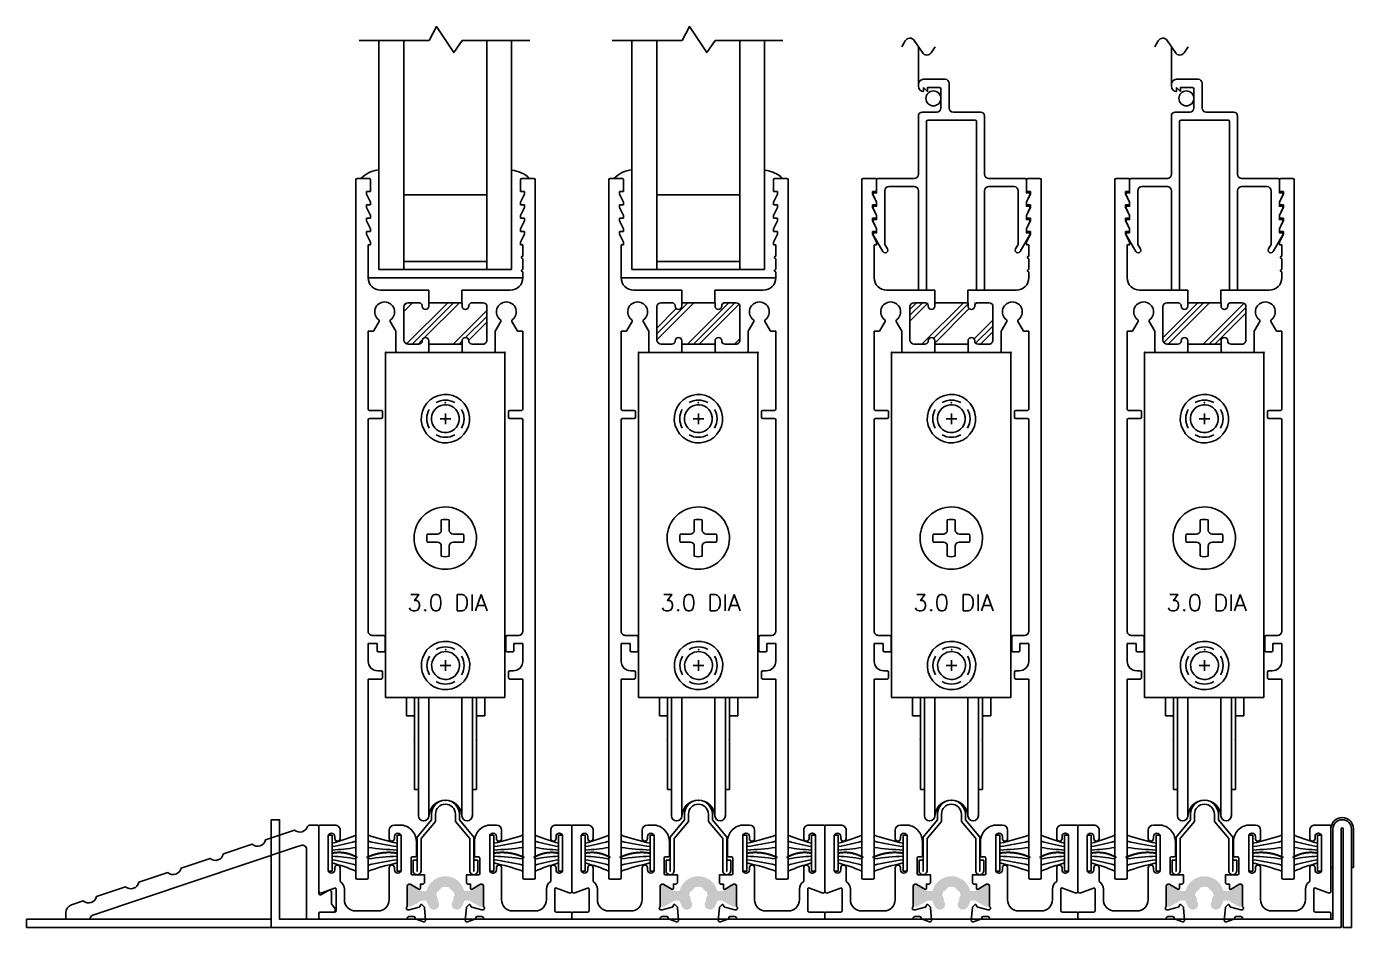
# Model space of a CAD drawing. Extents: x -13.5 to 40.2, y -9.9 to 28.
# Drawn here: x -13.46 to -3.45, y 10.91 to 17.7 of the extents above; entities that cross this region are included whole.
import ezdxf
from ezdxf.enums import TextEntityAlignment as Align

# ---------------------------------------------------------------- set-up
doc = ezdxf.new("R2010")
doc.units = 0
doc.header["$LTSCALE"] = 0.25
doc.header["$MEASUREMENT"] = 0
doc.layers.get('0').update_dxf_attribs({"linetype": 'CONTINUOUS'})
for name, color, linetype in [('FRAME', 1, 'CONTINUOUS'), ('GLASS-VINYL', 7, 'CONTINUOUS'), ('HEM COVER', 4, 'CONTINUOUS'), ('RISER', 7, 'CONTINUOUS'), ('SASH', 5, 'CONTINUOUS'), ('SEAL', 7, 'CONTINUOUS'), ('SILL-PAN', 7, 'CONTINUOUS')]:
    doc.layers.add(name, color=color, linetype=linetype)
doc.styles.get("Standard").update_dxf_attribs({"font": 'simplex.shx'})

# ---------------------------------------------------------------- blocks, each defined once
blk = doc.blocks.new('Roller Assy 3p0 Dia - Side(EX)')
at = {"color": 7}
for p, q in [((-0.4500000000000028, 0), (-0.4500000000000028, -2.599999999999997)), ((0.4500000000000028, 0), (-0.4500000000000028, 0)), ((0.4500000000000099, -2.599999999999997), (0.4500000000000028, 0)), ((-0.03000000000109537, -1.262976212386814), (-0.03000000000109537, -1.340000000000568)), ((0.02999999999891401, -1.340000000000561), (0.0299999999989069, -1.262976212386999)), ((-0.06000000000109651, -1.370000000000569), (-0.1370237876146518, -1.370000000000566)), ((0.1370237876124776, -1.370000000000562), (0.05999999999891514, -1.370000000000562)), ((-0.1370237876148366, -1.430000000000568), (-0.06000000000109651, -1.430000000000568)), ((-0.03000000000109537, -1.460000000000569), (-0.03000000000109537, -1.53702378761432)), ((0.0299999999989069, -1.537023787614135), (0.02999999999891401, -1.460000000000566)), ((0.05999999999891514, -1.430000000000565), (0.1370237876126623, -1.430000000000565)), ((-0.4500000000000028, -2.599999999999997), (0.4500000000000099, -2.599999999999997)), ((-0.2931654378141957, -2.740297254161983), (-0.2931654378141957, -2.599999999999994)), ((0.2969672908815397, -2.740297254161983), (0.2969672908815397, -2.599999999999994)), ((-0.2311654378141981, -2.740297254161994), (-0.2931654378141957, -2.740297254161983)), ((0.2349672908815421, -2.740297254161994), (0.2969672908815397, -2.740297254161983))]:
    blk.add_line(p, q, dxfattribs=at)
at = {"linetype": 'Continuous'}
for p, q in [((-0.03903270911433054, -0.4999999999981242), (0.04096729088566775, -0.4999999999981242)), ((0.0009672908856686036, -0.5399999999981233), (0.0009672908856686036, -0.459999999998125)), ((-0.03809907346128227, -2.359999999999999), (0.04190092653871602, -2.359999999999999)), ((0.001900926538716874, -2.399999999999998), (0.001900926538716874, -2.32))]:
    blk.add_line(p, q, dxfattribs=at)
for p, q in [((-0.2330327091184614, -3.293781052764526), (-0.2330327091184614, -2.599999999999997)), ((-0.2020327091184626, -2.599999999999997), (-0.2020327091184555, -3.49189998436733)), ((-0.1238803391909613, -2.599999999999994), (-0.1238803391909613, -3.493829970398086)), ((0.125814920954042, -2.599999999999997), (0.125814920954042, -3.493829970400918)), ((0.2039672908815362, -3.49189998436733), (0.2039672908815575, -2.599999999999997)), ((0.2349672908815421, -3.293781052764526), (0.2349672908815421, -2.599999999999997)), ((-0.2020327091184626, -3.293781052764529), (-0.2330327091184614, -3.293781052764526)), ((0.2039672908815504, -3.293781052764522), (0.2349672908815421, -3.293781052764526))]:
    blk.add_line(p, q)
at = {"color": 7}
for centre, radius, start, end in [((0.0009672908838762595, -0.4999999999976623), 0.1825024696590584, 106.1690007701996, 106.1377948274399), ((0.0009672908856703799, -0.4999999999981224), 0.1050014208989607, 131.0231411580958, 130.9828117884155), ((-1.092459456231154e-12, -1.399999999994899), 0.2350018945264222, 117.4668048798294, 117.4308799194682), ((-1.515232384008414e-12, -1.400000000000659), 0.1402694491755739, 77.65051930435034, 102.3494806952975), ((-9.912071163853398e-13, -1.400000000000989), 0.1402694491755741, 167.65051930435, 192.3494806952972), ((-0.06000000000109651, -1.340000000000568), 0.03000000000000114, 270, 0), ((0.05999999999891514, -1.340000000000561), 0.03000000000000114, 180, 270), ((-1.183053655040567e-12, -1.400000000000985), 0.1402694491755741, 347.6505193047028, 12.34948069565002), ((-0.06000000000109651, -1.460000000000569), 0.03000000000000114, 0, 90), ((0.05999999999891514, -1.460000000000566), 0.03000000000000114, 90, 180), ((-1.515232384008414e-12, -1.400000000000475), 0.1402694491755743, 257.6505193047025, 282.3494806956497), ((0.00190092653692453, -2.359999999999541), 0.1825024696590588, 106.1690007701995, 106.1377948274398), ((0.001900926533670244, -2.359999999999999), 0.1050014208956481, 131.023141156017, 130.9828117863367)]:
    blk.add_arc(centre, radius, start, end, dxfattribs=at)
at = {"color": 7, "linetype": 'Continuous'}
for centre, start, end in [((0.0009672908856686036, -0.4999999999981242), 59.99999999880322, 120.0000000003655), ((0.0009672908856686036, -0.4999999999981242), 150.0000000002937, 209.9999999985451), ((0.0009672908856686036, -0.4999999999981242), 329.9999999958393, 29.99999999758996), ((0.0009672908856686036, -0.4999999999981242), 239.9999999973319, 299.9999999957691), ((0.001900926538716874, -2.359999999999999), 150.0000000002937, 209.9999999985451), ((0.001900926538716874, -2.359999999999999), 59.99999999880322, 120.0000000003655), ((0.001900926538716874, -2.359999999999999), 329.9999999958393, 29.99999999758996), ((0.001900926538716874, -2.359999999999999), 239.9999999973319, 299.9999999957691)]:
    blk.add_arc(centre, 0.1402648927758448, start, end, dxfattribs=at)
for centre, radius, start, end in [((0.0009672908815403503, -3.499999999999251), 0.1249999999999984, 2.829282932086895, 177.1707170679131), ((-0.1629326934885214, -3.491899984367331), 0.03910001562993415, 179.9999999999987, 357.1707170679136), ((0.1648672752516021, -3.491899984367331), 0.03910001562993327, 182.8292829320864, 1.301505231738496e-12)]:
    blk.add_arc(centre, radius, start, end)
at = {"color": 7, "linetype": 'ByBlock'}
for p in [(-0.4500000000000028, 0), (0.4500000000000099, 0), (0.0009672908874023278, -0.3799983761126029), (0.001900926540450598, -2.239998376114478)]:
    blk.add_point(p, dxfattribs=at)
at = {"color": 0, "linetype": 'ByBlock'}
for p in [(-0.4500000000000028, 0), (-0.4500000000000028, 0), (0.4500000000000028, 0), (0.4500000000000028, 0), (-0.2330327091184614, -2.915226831434065), (0.2349672908815421, -2.915226831434065), (0.0009672908815403503, -3.374999999999251), (-0.1238803391909613, -3.493829970398086), (0.2039672908815362, -3.49189998436733)]:
    blk.add_point(p, dxfattribs=at)
blk.add_text('3.0 DIA', height=0.125).set_placement((0.01724514775516717, -1.948710639344688), align=Align.CENTER)
blk = doc.blocks.new('3310-Thermal Mammoth B Rail')
at = {"linetype": 'Continuous'}
h = blk.add_hatch(dxfattribs=at)
h.set_pattern_fill('PLAST', angle=45, style=0)
h.set_pattern_definition([(45, (0, 0), (-0.1767766952966369, 0.1767766952966369), []), (45, (-0.02209708691207961, 0.02209708691207961), (-0.1767766952966369, 0.1767766952966369), []), (45, (-0.04419417382415922, 0.04419417382415922), (-0.1767766952966369, 0.1767766952966369), [])])
h.paths.add_polyline_path([(-0.1499999999999915, 0.3239999999999981), (-0.1509999999999962, 0.3239999999999945, -0.4142135623731167), (-0.1749999999999972, 0.347999999999999), (-0.1749999999999972, 0.3740000000000094), (-0.2819999999999965, 0.3740000000000094, 0.4142135623730951), (-0.3130000000000024, 0.3430000000000035), (-0.3130000000000024, 0.09300000000000352, 0.4142135623731119), (-0.2819999999999965, 0.06199999999999761), (-0.2000000000000028, 0.06199999999999761, 0.4142135623730743), (-0.1749999999999972, 0.0870000000000033), (-0.1749999999999972, 0.08800000000000097, -0.414213562373095), (-0.1509999999999962, 0.1120000000000019), (-0.1499999999999915, 0.1119999999999983, -0.4142135623730742), (-0.125, 0.0870000000000033), (-0.125, 0.06199999999999761), (0.125, 0.06199999999999761), (0.125, 0.0870000000000033, -0.4142135623730951), (0.1499999999999915, 0.1120000000000019), (0.1509999999999962, 0.1120000000000019, -0.414213562373095), (0.1749999999999972, 0.08800000000000097), (0.1749999999999972, 0.0870000000000033, 0.414213562373095), (0.2000000000000028, 0.06199999999999761), (0.2819999999999965, 0.06199999999999761, 0.4142135623731117), (0.3130000000000024, 0.09299999999999642), (0.3130000000000024, 0.3430000000000035, 0.4142135623730951), (0.2819999999999965, 0.3740000000000094), (0.1749999999999972, 0.3740000000000094), (0.1749999999999972, 0.347999999999999, -0.414213562373095), (0.1509999999999962, 0.3239999999999981), (0.1499999999999915, 0.3239999999999981, -0.4142135623730743), (0.125, 0.3490000000000038), (0.125, 0.3740000000000094), (-0.125, 0.3740000000000094), (-0.125, 0.3490000000000038, -0.4142135623730951)])
at = {"ltscale": 0.25}
for p, q in [((-0.6755000000000013, 1.300999999999991), (-0.6755000000000022, -3.960000000000006)), ((-0.5735000000000028, 1.310999999999996), (-0.6655000000000024, 1.310999999999991)), ((-0.5635000000000021, 1.210999999999993), (-0.5635000000000021, 1.300999999999997)), ((0.5664999999999978, 1.300999999999995), (0.5664999999999978, 1.210999999999993)), ((0.668499999999999, 1.310999999999993), (0.5764999999999976, 1.310999999999995)), ((0.6784999999999979, -3.960000000000007), (0.6784999999999988, 1.300999999999993)), ((-0.5935000000000015, 1.190999999999994), (-0.5935000000000015, 1.210999999999993)), ((-0.5935000000000015, 1.210999999999993), (-0.5635000000000021, 1.210999999999993)), ((0.5664999999999978, 1.210999999999993), (0.596499999999998, 1.210999999999993)), ((0.596499999999998, 1.210999999999993), (0.596499999999998, 1.190999999999994)), ((-0.5635000000000021, 1.130999999999993), (-0.5935000000000015, 1.190999999999994)), ((-0.5935000000000015, 1.090999999999994), (-0.5935000000000015, 1.110999999999994)), ((-0.5935000000000015, 1.110999999999994), (-0.5635000000000021, 1.110999999999994)), ((-0.5635000000000021, 1.110999999999994), (-0.5635000000000021, 1.130999999999993)), ((0.596499999999998, 1.190999999999994), (0.5664999999999978, 1.130999999999993)), ((0.5664999999999978, 1.130999999999993), (0.5664999999999978, 1.110999999999994)), ((0.5664999999999978, 1.110999999999994), (0.596499999999998, 1.110999999999994)), ((0.596499999999998, 1.110999999999994), (0.596499999999998, 1.090999999999994)), ((-0.5635000000000021, 1.030999999999993), (-0.5935000000000015, 1.090999999999994)), ((-0.5935000000000015, 0.9909999999999934), (-0.5935000000000015, 1.010999999999993)), ((-0.5935000000000015, 1.010999999999993), (-0.5635000000000021, 1.010999999999994)), ((-0.5635000000000021, 1.010999999999994), (-0.5635000000000021, 1.030999999999993)), ((0.596499999999998, 1.090999999999994), (0.5664999999999978, 1.030999999999993)), ((0.5664999999999978, 1.030999999999993), (0.5664999999999978, 1.010999999999994)), ((0.5664999999999978, 1.010999999999994), (0.596499999999998, 1.010999999999995)), ((0.596499999999998, 1.010999999999995), (0.596499999999998, 0.9909999999999934)), ((-0.5635000000000021, 0.9309999999999929), (-0.5935000000000015, 0.9909999999999934)), ((-0.5935000000000015, 0.8909999999999938), (-0.5935000000000015, 0.9109999999999934)), ((-0.5935000000000015, 0.9109999999999934), (-0.5635000000000021, 0.9109999999999934)), ((-0.5635000000000021, 0.9109999999999934), (-0.5635000000000021, 0.9309999999999929)), ((0.596499999999998, 0.9909999999999934), (0.5664999999999978, 0.9309999999999929)), ((0.5664999999999978, 0.9309999999999929), (0.5664999999999978, 0.9109999999999934)), ((0.5664999999999978, 0.9109999999999934), (0.596499999999998, 0.9109999999999943)), ((0.596499999999998, 0.9109999999999943), (0.596499999999998, 0.8909999999999938)), ((-0.5635000000000021, 0.8309999999999933), (-0.5935000000000015, 0.8909999999999938)), ((-0.5815000000000019, 0.561999999999995), (-0.5815000000000028, 0.810999999999992)), ((-0.5815000000000028, 0.810999999999992), (-0.5635000000000021, 0.8109999999999937)), ((-0.5635000000000021, 0.8109999999999937), (-0.5635000000000021, 0.8309999999999933)), ((0.596499999999998, 0.8909999999999938), (0.5664999999999978, 0.8309999999999933)), ((0.5664999999999978, 0.8309999999999933), (0.5664999999999978, 0.8109999999999937)), ((0.5664999999999978, 0.8109999999999937), (0.5844999999999976, 0.8109999999999937)), ((0.5844999999999976, 0.8109999999999937), (0.5844999999999976, 0.7256280083870292)), ((0.5844999999999976, 0.7056280083870297), (0.5844999999999985, 0.6256280083870296)), ((0.5844999999999985, 0.60562800838703), (0.5844999999999985, 0.5619999999999941)), ((-0.1235000000000036, 0.4679999999999974), (-0.4875000000000016, 0.4679999999999946)), ((-0.1235000000000026, 0.3739999999999943), (-0.1235000000000036, 0.4679999999999974)), ((0.4904999999999982, 0.4679999999999938), (0.125, 0.4680000000000071)), ((0.125, 0.4680000000000071), (0.125, 0.3740000000000094)), ((-0.3115000000000032, 0.09299999999999198), (-0.3115000000000023, 0.3429999999999946)), ((-0.2805000000000026, 0.3739999999999943), (-0.198500000000001, 0.3739999999999943)), ((-0.1235000000000026, 0.3489999999999931), (-0.1235000000000026, 0.3739999999999943)), ((0.1264999999999974, 0.3739999999999943), (0.1264999999999983, 0.3489999999999931)), ((0.2014999999999967, 0.3739999999999943), (0.2834999999999974, 0.3739999999999943)), ((0.314499999999998, 0.3429999999999946), (0.314499999999998, 0.09299999999999198)), ((-0.5386132486540545, 0.1645077321642079), (-0.4997048575403289, 0.2318990424139455)), ((-0.4152951424596649, 0.2318990424139278), (-0.3735000000000026, 0.1595077321642124)), ((0.3764999999999974, 0.1595077321642107), (0.4182951424596704, 0.2318990424139438)), ((0.5027048575403334, 0.2318990424139287), (0.541613248654051, 0.1645077321642079)), ((-0.5815000000000028, -0.4270000000000067), (-0.5815000000000028, 0.1595077321642071)), ((-0.5815000000000028, 0.1595077321642071), (-0.5472735026918985, 0.1595077321642089)), ((-0.3735000000000026, 0.1595077321642124), (-0.3735000000000017, 0.009999999999991793)), ((0.3764999999999974, 0.00999999999999357), (0.3764999999999974, 0.1595077321642107)), ((0.550273502691895, 0.1595077321642089), (0.5844999999999976, 0.1595077321642071)), ((0.5844999999999976, 0.1595077321642071), (0.5844999999999976, -0.4270000000000067)), ((-0.198500000000001, 0.06199999999999317), (-0.2805000000000026, 0.06199999999999228)), ((-0.1235000000000017, 0.009999999999991793), (-0.1235000000000026, 0.08699999999999175)), ((0.1264999999999974, 0.08699999999999175), (0.1264999999999974, 0.009999999999991793)), ((0.2834999999999983, 0.06199999999999317), (0.2014999999999967, 0.06199999999999228)), ((-0.3635000000000019, -7.993605777301127e-15), (-0.1335000000000015, -7.993605777301127e-15)), ((0.1364999999999972, -7.993605777301127e-15), (0.3664999999999976, -6.217248937900877e-15)), ((-0.4835000000000029, -0.4370000000000074), (-0.5715000000000039, -0.4370000000000065)), ((-0.571500000000003, -0.499000000000005), (-0.4835000000000029, -0.4990000000000059)), ((-0.4735000000000031, -0.4890000000000061), (-0.4735000000000031, -0.4470000000000072)), ((0.4764999999999988, -0.4470000000000072), (0.4764999999999988, -0.4890000000000061)), ((0.5744999999999978, -0.4370000000000065), (0.4864999999999986, -0.4370000000000074)), ((0.4864999999999986, -0.4990000000000059), (0.5744999999999978, -0.499000000000005)), ((-0.5815000000000019, -2.102000000000007), (-0.5815000000000028, -0.5090000000000048)), ((0.5844999999999976, -0.5090000000000048), (0.5844999999999976, -2.102000000000007)), ((-0.5815000000000037, -2.328000000000008), (-0.5815000000000028, -2.195000000000007)), ((-0.5815000000000028, -2.195000000000007), (-0.5135000000000032, -2.195000000000008)), ((-0.4635000000000025, -2.133000000000007), (-0.5505000000000013, -2.133000000000007)), ((-0.5135000000000032, -2.195000000000008), (-0.5135000000000032, -2.248000000000008)), ((-0.4535000000000027, -2.248000000000008), (-0.4535000000000027, -2.143000000000007)), ((0.4564999999999984, -2.143000000000007), (0.4564999999999975, -2.248000000000008)), ((0.5534999999999979, -2.133000000000007), (0.4664999999999981, -2.133000000000007)), ((0.516499999999998, -2.248000000000008), (0.516499999999998, -2.195000000000008)), ((0.516499999999998, -2.195000000000008), (0.5844999999999985, -2.195000000000007)), ((0.5844999999999985, -2.195000000000007), (0.5844999999999985, -2.328000000000008)), ((-0.5035000000000034, -2.258000000000008), (-0.4635000000000025, -2.258000000000008)), ((0.4664999999999973, -2.258000000000008), (0.5064999999999982, -2.258000000000008)), ((-0.483500000000002, -2.400000000000008), (-0.5095000000000036, -2.400000000000008)), ((0.5124999999999984, -2.400000000000008), (0.4864999999999986, -2.400000000000008)), ((-0.5815000000000028, -3.960000000000006), (-0.5815000000000028, -2.462000000000005)), ((-0.5815000000000028, -2.462000000000005), (-0.483500000000002, -2.462000000000008)), ((-0.4735000000000023, -2.452000000000008), (-0.4735000000000023, -2.410000000000008)), ((0.4764999999999988, -2.410000000000008), (0.4764999999999988, -2.452000000000008)), ((0.4864999999999986, -2.462000000000008), (0.5844999999999985, -2.462000000000011)), ((0.5844999999999985, -2.462000000000011), (0.5844999999999985, -3.960000000000006)), ((-0.6655000000000024, -3.970000000000006), (-0.5915000000000026, -3.970000000000006)), ((0.5944999999999983, -3.970000000000006), (0.6684999999999981, -3.970000000000007))]:
    blk.add_line(p, q, dxfattribs=at)
at = {"color": 7}
for p, q in [((-0.1235000000000026, 0.3740000000000094), (0.125, 0.3740000000000094)), ((0.125, 0.06199999999999761), (-0.125, 0.06199999999999761))]:
    blk.add_line(p, q, dxfattribs=at)
at = {"color": 7, "ltscale": 0.25}
for p, q in [((-0.1235000000000026, 0.3739999999999943), (0.001499999999997392, 0.3739999999999943)), ((0.001499999999997392, 0.3739999999999943), (0.1264999999999974, 0.3739999999999943))]:
    blk.add_line(p, q, dxfattribs=at)
at = {"ltscale": 0.25}
for centre, radius, start, end in [((-0.6655000000000018, 1.300999999999991), 0.009999999999999565, 90.00000000000382, 180.0000000000013), ((-0.5735000000000021, 1.300999999999996), 0.01000000000000001, 1.272221872585406e-12, 90.00000000000382), ((0.5764999999999976, 1.300999999999995), 0.009999999999999787, 90, 180), ((0.6684999999999989, 1.300999999999993), 0.009999999999999898, 1.27222187258542e-12, 89.99999999999937), ((0.5844999999999976, 0.7156280083870294), 0.009999999999999787, 90, 270), ((0.5844999999999976, 0.6156280083870298), 0.009999999999999787, 89.99999999999491, 270.0000000000051), ((-0.4875000000000016, 0.561999999999995), 0.0940000000000003, 180, 270), ((0.4904999999999977, 0.5619999999999945), 0.09400000000000075, 270.0000000000002, 359.9999999999997), ((-0.4574999999999945, 0.3049999999999944), 0.07499999999999583, 306.756327030586, 233.243672969406), ((-0.2805000000000026, 0.3429999999999946), 0.03099999999999969, 90, 180), ((-0.1985000000000023, 0.3489999999999935), 0.0250000000000008, 359.999999999999, 89.99999999999694), ((-0.1485000000000012, 0.3489999999999931), 0.02500000000000036, 180, 270), ((-0.148500000000003, 0.3489999999999931), 0.02500000000000036, 270.0000000000041, 0), ((0.1514999999999986, 0.3489999999999931), 0.02500000000000036, 180, 269.9999999999959), ((0.151499999999996, 0.348999999999994), 0.02500000000000124, 270.000000000002, 2.035554996136549e-12), ((0.201499999999998, 0.3489999999999935), 0.0250000000000008, 90.00000000000306, 179.9999999999969), ((0.2834999999999974, 0.3429999999999938), 0.03100000000000058, 1.641576609787591e-12, 90), ((0.4605000000000037, 0.3049999999999935), 0.07499999999999467, 306.756327030586, 233.2436729694072), ((-0.508365111578172, 0.2368990424139372), 0.009999999999994735, 330.0000000000375, 53.24367296943429), ((-0.40663488842182, 0.2368990424139279), 0.0100000000000005, 126.7563270305796, 209.9999999999989), ((0.4096348884218282, 0.2368990424139366), 0.009999999999994536, 330.0000000000293, 53.24367296943343), ((0.5113651115781773, 0.2368990424139288), 0.009999999999999619, 126.7563270305821, 210.0000000000023), ((-0.5472735026918981, 0.1695077321642086), 0.009999999999999731, 269.9999999999981, 329.9999999999943), ((-0.1485000000000007, 0.0869999999999913), 0.02499999999999991, 90.00000000000101, 179.999999999999), ((-0.1485000000000007, 0.08699999999999308), 0.02499999999999813, 359.999999999997, 90.00000000000101), ((0.1514999999999977, 0.08699999999999175), 0.02500000000000036, 89.99999999999594, 180), ((0.1514999999999973, 0.0869999999999922), 0.02499999999999991, 359.999999999997, 89.99999999999491), ((0.5502735026918948, 0.1695077321642088), 0.009999999999999919, 210.0000000000064, 270.0000000000013), ((-0.3635000000000019, 0.009999999999991793), 0.009999999999999787, 180, 270), ((-0.2805000000000029, 0.09299999999999264), 0.03100000000000036, 180.0000000000012, 270.0000000000004), ((-0.198500000000001, 0.08699999999999353), 0.02500000000000036, 270, 359.999999999996), ((-0.1335000000000015, 0.009999999999991793), 0.009999999999999787, 270, 0), ((0.1364999999999972, 0.009999999999991793), 0.009999999999999787, 180, 270), ((0.2014999999999962, 0.0869999999999913), 0.02499999999999902, 180.000000000001, 270.000000000001), ((0.2834999999999988, 0.09299999999999242), 0.03099999999999925, 269.9999999999992, 359.9999999999992), ((0.3664999999999976, 0.00999999999999357), 0.009999999999999787, 270, 0), ((-0.5715000000000033, -0.427000000000007), 0.009999999999999454, 179.9999999999981, 269.9999999999968), ((-0.571500000000003, -0.5090000000000048), 0.009999999999999787, 90, 180), ((-0.4835000000000029, -0.4470000000000072), 0.009999999999999787, 0, 90), ((-0.4835000000000029, -0.4890000000000061), 0.009999999999999787, 270, 0), ((0.4864999999999986, -0.4470000000000072), 0.009999999999999787, 90, 180), ((0.4864999999999986, -0.4890000000000061), 0.009999999999999787, 180, 270), ((0.5744999999999977, -0.4270000000000066), 0.009999999999999898, 270.0000000000006, 359.9999999999994), ((0.5744999999999978, -0.5090000000000048), 0.009999999999999787, 0, 90), ((-0.5505000000000018, -2.102000000000007), 0.03100000000000014, 180.0000000000008, 270.0000000000008), ((-0.4635000000000025, -2.143000000000007), 0.009999999999999787, 0, 90), ((0.4664999999999981, -2.143000000000007), 0.009999999999999787, 90, 180), ((0.5534999999999979, -2.102000000000007), 0.03099999999999969, 270, 0), ((-0.5035000000000034, -2.248000000000008), 0.009999999999999787, 180, 270), ((-0.4635000000000025, -2.248000000000008), 0.009999999999999787, 270, 0), ((0.4664999999999973, -2.248000000000008), 0.009999999999999787, 180, 270), ((0.5064999999999982, -2.248000000000008), 0.009999999999999787, 270, 0), ((-0.5095000000000036, -2.328000000000008), 0.07200000000000006, 180, 270), ((-0.483500000000002, -2.410000000000008), 0.009999999999999787, 0, 90), ((0.4864999999999986, -2.410000000000008), 0.009999999999999787, 90, 180), ((0.5124999999999988, -2.328000000000009), 0.07199999999999962, 269.9999999999996, 3.533949646070593e-13), ((-0.483500000000002, -2.452000000000008), 0.009999999999999787, 270, 0), ((0.4864999999999986, -2.452000000000008), 0.009999999999999787, 180, 270), ((-0.6655000000000024, -3.960000000000006), 0.009999999999999787, 180, 270), ((-0.5915000000000026, -3.960000000000006), 0.009999999999999787, 270, 0), ((0.5944999999999983, -3.960000000000006), 0.009999999999999787, 180, 270), ((0.6684999999999981, -3.960000000000007), 0.009999999999999787, 270, 0)]:
    blk.add_arc(centre, radius, start, end, dxfattribs=at)
blk = doc.blocks.new('FW1020 STD SILL')
blk.add_lwpolyline([(0.07500000000000043, 0.4569999999999999, 0.9999999999999999), (-0.0750000000000004, 0.4569999999999963), (-0.07500000000000662, 0.4022826534041937), (-0.1840000000000039, 0.2723815118114272), (-0.1839999999999986, 0.03000000000000203, -1.000000000000015), (-0.2440000000000013, 0.03000000000000136), (-0.2440000000000007, 0.1090000000000004), (-0.2141000000000004, 0.1090000000000009), (-0.2139999999999986, 0.02700000000000014), (-0.214000000000004, 0.2833006188394132), (-0.1050000000000058, 0.4132017604321812), (-0.1050000000000004, 0.4569999999999999, -0.9999999999999999), (0.1050000000000004, 0.4569999999999999), (0.1049999999999986, 0.4132017604321812), (0.2139999999999969, 0.2833006188394132), (0.2139999999999986, 0.02700000000000014), (0.2140999999999981, 0.1090000000000009), (0.2440000000000007, 0.1090000000000004), (0.2440000000000015, 0.03000000000000136, -1.000000000000015), (0.1839999999999986, 0.03000000000000203), (0.1840000000000037, 0.2723815118114272), (0.07499999999999996, 0.4022826534041934)], format="xyb", close=True)
blk = doc.blocks.new('3752 RISER')
at = {"color": 1}
blk.add_lwpolyline([(0.1218843201728106, -0.3641737218113388), (0.09500000000000419, -0.3276602540378466), (0.09500000000000419, -0.2405247913859316, 0.5773502691896355), (0.07100000000000328, -0.2266683849253806), (0.01500000000000234, -0.2590000000000021, -0.5773502691896304), (1.77635683940025e-15, -0.2503397459621564), (-1.77635683940025e-15, 0.2503397459621564, 0.414213562373091), (-0.01600000000000179, 0.2663397459621546), (-0.07014949138756954, 0.2663397459621546, 0.3218493606504528), (-0.08531048291560417, 0.2554528991856433, -0.5303409811657501), (-0.184236502029675, 0.2280456685153265), (-0.4021101889183942, 0.1549996478231659, -0.564932682866004), (-0.5028087322722588, 0.1212386738086391), (-0.7206824191609691, 0.04819265311646426, -0.5649326828659461), (-0.8213809625148336, 0.01443167910195164), (-0.8798903550093886, -0.005184633247994341), (-0.9325035645684343, -0.02282414561415358), (-1.039254649403535, -0.05861434159021606, -0.564932682866004), (-1.1399531927574, -0.09237531560474643), (-1.357826879646109, -0.1654213362969212, -0.5649326828659461), (-1.458525422999974, -0.1991823103114303), (-1.676399109888662, -0.2722283310035944, -0.5649326828660137), (-1.777097653242528, -0.3059893050181106), (-1.865708433547066, -0.3356976419178341, 0.3223425503140719), (-1.907999999999999, -0.3944818034506898), (-1.907999999999999, -0.4436602540378463), (-1.727101774400115, -0.4436602540378463, -0.3249412314732663), (-1.705957363416056, -0.4139764934019734), (-0.1697931056517668, 0.1010498402577316), (-0.1348542167735314, 0.1127637229041678, -0.5124674007691762), (-0.09399999999999942, 0.08337164213773995), (-0.09399999999999942, -0.3858344081262803), (-0.09399999999999942, -0.4336602540378447, 0.4142135623730951), (-0.08399999999999963, -0.4436602540378463), (-0.00999999999999801, -0.4436602540378463, 0.414213562373108), (1.77635683940025e-15, -0.4336602540378447), (1.77635683940025e-15, -0.3996602540378458, -0.4142135623730951), (0.01000000000000156, -0.3896602540378442), (0.1090000000000018, -0.3896602540378442, 0.614985551733185)], format="xyb", close=True, dxfattribs=at)
blk = doc.blocks.new('3749-SILL')
h = blk.add_hatch(color=7)
h.dxf.hatch_style = 1
edge = h.paths.add_edge_path()
edge.add_arc((0.9540000000000077, -0.5239998801021031), 0.06889742808219167, 59.999999999995, 119.9999999999948, ccw=False)
edge.add_line((0.9884487140411125, -0.4643329571275103), (0.985495967123299, -0.4694472648110448))
edge.add_arc((0.9540000000000077, -0.523999880102096), 0.06299193424657525, 30.000000000000625, 59.99999999999619, ccw=False)
edge.add_line((1.008552615291066, -0.4925039129788047), (1.013666922974593, -0.4895511660610055))
edge.add_arc((0.9540000000000077, -0.5239998801021031), 0.06889742808219167, 5.9117155615240335e-12, 30.000000000002785, ccw=False)
edge.add_line((1.022897428082203, -0.523999880102096), (1.01699193424659, -0.523999880102096))
edge.add_arc((0.9540000000000077, -0.523999880102096), 0.06299193424657525, -30.000000000000625, 0, ccw=False)
edge.add_line((1.008552615291066, -0.5554958472253873), (1.013666922974593, -0.5584485941432007))
edge.add_arc((0.9540000000000077, -0.5239998801021031), 0.06889742808219167, 323.1301023541607, 329.99999999999716, ccw=False)
edge.add_arc((1.040613909589055, -0.588960312293878), 0.03936995890410953, 143.1301023541601, 323.1301023541457)
edge.add_arc((0.9540000000000077, -0.5239998801021031), 0.1476373458904107, 323.1301023541566, 343.8304322988947)
edge.add_arc((1.103359578905156, -0.5673068348966197), 0.007873991780821906, 90, 163.8304322988909, ccw=False)
edge.add_line((1.103359578905156, -0.5594328431158004), (1.125148285231191, -0.5594328431158004))
edge.add_arc((1.125148285231191, -0.5909288102390864), 0.03149596712328762, 60.00000000001222, 90, ccw=False)
edge.add_line((1.140896268792829, -0.5636525025935555), (1.213589360971767, -0.6056218789312968))
edge.add_arc((1.21752635686218, -0.5988028020199128), 0.007873991780821906, 239.9999999999947, 270)
edge.add_line((1.21752635686218, -0.606676793800732), (1.225652716438361, -0.606676793800732))
edge.add_arc((1.225652716438361, -0.5909288102390864), 0.01574798356164381, 270, 360)
edge.add_line((1.241400700000014, -0.5909288102390864), (1.241400700000014, -0.4570709499651144))
edge.add_arc((1.225652716438361, -0.4570709499651144), 0.01574798356164381, 0, 90)
edge.add_line((1.225652716438361, -0.4413229664034688), (1.217526356862166, -0.4413229664034759))
edge.add_arc((1.217526356862166, -0.4491969581842881), 0.007873991780821906, 90, 119.9999999999416)
edge.add_line((1.213589360971767, -0.4423778812729111), (1.140896268792829, -0.4843472576106365))
edge.add_arc((1.125148285231191, -0.4570709499651144), 0.03149596712328762, 270, 299.9999999999958, ccw=False)
edge.add_line((1.125148285231191, -0.4885669170883986), (1.103359578905156, -0.4885669170883986))
edge.add_arc((1.103359578905156, -0.4806929253075793), 0.007873991780821906, 196.1695677010595, 270, ccw=False)
edge.add_arc((0.9540000000000077, -0.5239998801021031), 0.1476373458904107, 16.16956770111066, 90)
edge.add_arc((0.9540000000000077, -0.5239998801021031), 0.1476373458904107, 90, 163.8304322988893)
edge.add_arc((0.8046404210948594, -0.4806929253075793), 0.007873991780821906, 270, 343.8304322989405, ccw=False)
edge.add_line((0.8046404210948594, -0.4885669170883986), (0.7828517147688245, -0.4885669170883986))
edge.add_arc((0.7828517147688245, -0.4570709499651144), 0.03149596712328762, 239.9999999999818, 270, ccw=False)
edge.add_line((0.7671037312071718, -0.4843472576106365), (0.6944106390282485, -0.4423778812729111))
edge.add_arc((0.6904736431378353, -0.4491969581842881), 0.007873991780821906, 59.99999999996886, 90)
edge.add_line((0.6904736431378353, -0.4413229664034688), (0.6823472835616542, -0.4413229664034759))
edge.add_arc((0.6823472835616542, -0.4570709499651144), 0.01574798356164381, 90, 180)
edge.add_line((0.6665993000000014, -0.4570709499651144), (0.6665993000000014, -0.5909288102390864))
edge.add_arc((0.6823472835616542, -0.5909288102390864), 0.01574798356164381, 180, 270)
edge.add_line((0.6823472835616542, -0.606676793800732), (0.6904736431378353, -0.606676793800732))
edge.add_arc((0.6904736431378353, -0.5988028020199128), 0.007873991780821906, 270, 300.0000000000052)
edge.add_line((0.6944106390282485, -0.6056218789312968), (0.767103731207186, -0.5636525025935555))
edge.add_arc((0.7828517147688245, -0.5909288102390864), 0.03149596712328762, 90, 119.9999999999878, ccw=False)
edge.add_line((0.7828517147688245, -0.5594328431158004), (0.8046404210948594, -0.5594328431158004))
edge.add_arc((0.8046404210948594, -0.5673068348966197), 0.007873991780821906, 16.1695677011092, 90, ccw=False)
edge.add_arc((0.9540000000000077, -0.5239998801021031), 0.1476373458904107, 196.1695677011054, 216.8698976458435)
edge.add_arc((0.8673860904109603, -0.588960312293878), 0.03936995890410953, 216.8698976458544, 396.8698976458398)
edge.add_arc((0.9540000000000077, -0.5239998801021031), 0.06889742808219167, 209.9999999999977, 216.8698976458392, ccw=False)
edge.add_line((0.8943330770254221, -0.5584485941431936), (0.8994473847089637, -0.5554958472253873))
edge.add_arc((0.9540000000000077, -0.523999880102096), 0.06299193424657525, 180, 210.000000000007, ccw=False)
edge.add_line((0.8910080657534394, -0.523999880102096), (0.8851025719178125, -0.523999880102096))
edge.add_arc((0.9540000000000077, -0.5239998801021031), 0.06889742808219167, 149.9999999999972, 179.9999999999941, ccw=False)
edge.add_line((0.8943330770254221, -0.4895511660610055), (0.8994473847089637, -0.4925039129788047))
edge.add_arc((0.9540000000000077, -0.523999880102096), 0.06299193424657525, 119.99999999999261, 149.999999999993, ccw=False)
edge.add_line((0.9225040328767307, -0.4694472648110448), (0.9195512859589172, -0.4643329571275103))
for points in [[(0.5300000000000011, -0.5540004872134574), (0.5300000000000011, -0.3659999999999997), (0.5300000000000153, -0.3119999999999976, -0.414213562373095), (0.5500000000000114, -0.2920000000000016), (0.5505000000000138, -0.2920000000000087, -0.4142135623732017), (0.5700000000000216, -0.3114999999999952), (0.5699999999999363, -0.3275000000000006, 0.4142135623732224), (0.5944999999999254, -0.3520000000000039), (0.5954999999999302, -0.3519999999999897, 0.414213562373095), (0.6199999999999193, -0.3275000000000006), (0.6200000000000045, -0.0764999999999958, 0.4142135623730526), (0.5955000000000155, -0.05200000000000671), (0.5945000000000107, -0.0519999999999925, 0.4142135623730949), (0.5700000000000216, -0.07650000000001), (0.5700000000000358, -0.09250000000000114, -0.4142135623733084), (0.5505000000000138, -0.112000000000009), (0.549500000000009, -0.1119999999999948, -0.4142135623733084), (0.5300000000000011, -0.09250000000000114), (0.5300000000000011, -0.03000000000000114, -0.414213562373017), (0.5700000000000074, 0.009999999999990905), (0.5927576328495547, 0.009999999999990905), (0.610000000000003, 0.009999999999990905, -0.4142135623731044), (0.735000000000003, -0.1150000000000126), (0.7349999999999994, -0.2199999999999989, -0.4142135623736153), (0.7249999999999943, -0.2299999999999969), (0.7050000000000125, -0.2299999999999969, 0.4142135623737195), (0.6949999999999932, -0.2400000000000091), (0.6950000000000216, -0.3549999999999969, 0.414213562372991), (0.7050000000000125, -0.365000000000002), (0.7950155772184502, -0.3650000000000091), (0.7950155772184644, -0.4250000000000043, -0.4142135623736153), (0.7850155772184593, -0.4350000000000023), (0.7649845850430097, -0.4350000000000023), (0.7649845850429955, -0.4678652431251606, -0.5855240683197985), (0.7530129458922943, -0.4745834136928337), (0.6932613134322736, -0.4381108614683598, 0.1378721067474893), (0.6871101301893816, -0.4363818418366989), (0.6784052314997382, -0.436381841836706, 0.414213562373095), (0.6665989560165713, -0.448188117319873), (0.6665989560165713, -0.599811642884335, -0.213421765283858), (0.6626635308555109, -0.6086115210648249, 0.6885002580693733), (0.6705343811776316, -0.6292176747285172), (0.6768509058451855, -0.6292176747285101, 0.06554346281524685), (0.6799065947919587, -0.6288153856468188), (0.7557098215109761, -0.6085039722637777, 0.2679491924307935), (0.7640581189656785, -0.6001556748090753), (0.7652527777641325, -0.5956971474755353, -0.5773502691896111), (0.778420967001594, -0.5921687418035848), (0.7927361969683915, -0.6064839717703894, -0.1763269807084598), (0.7961492485542294, -0.6138032845162744), (0.8042939102109443, -0.7068971932408363, -0.5486187866267667), (0.7884945771375129, -0.7190204479001654), (0.7329722902087639, -0.6988119881197026, -0.2637246696229036), (0.7254171660954682, -0.6899510977373229, 0.3595082375522588), (0.7138240579492532, -0.6803782018222595), (0.6784052314997382, -0.6803782018222524, 0.4142135623732713), (0.6665989560165713, -0.6921844773054335), (0.6665989560165713, -0.7000004872134671), (0.01000000000000512, -0.70000048721346, -0.4142135623733031), (0, -0.6900004872134691), (0, -0.656000487213463, -0.4142135623734073), (0.01000000000000512, -0.646000487213465), (0.1200000000000045, -0.6460004872134721, 0.414213562372991), (0.1299999999999955, -0.6360004872134599), (0.1299999999999955, -0.4746324154477151, 0.5285491067761589), (0.1163456096550419, -0.4653240626822353), (0.02184702455195975, -0.5024235072041847, -0.5285491067762694), (1.4210854715202e-14, -0.4875301427794199), (0, 0, -0.4142135623734073), (0.01000000000000512, 0.00999999999999801), (0.1200000000000045, 0.01000000000000512, -0.414213562373147), (0.1599999999999966, -0.03000000000000114), (0.1599999999999966, -0.09250000000000114, -0.4142135623731486), (0.140500000000003, -0.1120000000000019), (0.1394999999999982, -0.1119999999999948, -0.4142135623732018), (0.1200000000000045, -0.09249999999999403), (0.1200000000000045, -0.0764999999999958, 0.4142135623732225), (0.09550000000000125, -0.0519999999999996), (0.09450000000001069, -0.05200000000000671, 0.414213562373095), (0.06999999999999318, -0.0764999999999958), (0.07000000000007844, -0.3275000000000006, 0.4142135623732648), (0.09450000000008174, -0.3520000000000039), (0.09550000000008652, -0.3520000000000039, 0.4142135623732649), (0.1200000000000898, -0.3275000000000006), (0.1200000000000045, -0.3114999999999952, -0.4142135623731485), (0.1394999999999982, -0.2919999999999945), (0.1400000000000006, -0.2920000000000016, -0.414213562373043), (0.1599999999999966, -0.3119999999999976), (0.1599999999999966, -0.4147658972593291, -0.2504916501726727), (0.1920000000000073, -0.474632415447708), (0.1920000000000073, -0.5530004872134668, 0.4142135623731071), (0.277000000000001, -0.6380004872134695), (0.4450000000000216, -0.6380004872134624, 0.4142135623730828), (0.5300000000000296, -0.5530004872134597)], [(1.378000000000014, -0.5540004872134574), (1.378000000000014, -0.3659999999999997), (1.378, -0.3119999999999976, 0.414213562373095), (1.358000000000004, -0.2920000000000016), (1.357500000000002, -0.2920000000000087, 0.4142135623732017), (1.337999999999994, -0.3114999999999952), (1.338000000000079, -0.3275000000000006, -0.4142135623732224), (1.31350000000009, -0.3520000000000039), (1.312500000000085, -0.3519999999999897, -0.414213562373095), (1.288000000000096, -0.3275000000000006), (1.288000000000011, -0.0764999999999958, -0.4142135623730526), (1.3125, -0.05200000000000671), (1.313500000000005, -0.0519999999999925, -0.4142135623730949), (1.337999999999994, -0.07650000000001), (1.33799999999998, -0.09250000000000114, 0.4142135623733084), (1.357500000000002, -0.112000000000009), (1.358500000000006, -0.1119999999999948, 0.4142135623733084), (1.378000000000014, -0.09250000000000114), (1.378000000000014, -0.03000000000000114, 0.414213562373017), (1.338000000000008, 0.009999999999990905), (1.315242367150461, 0.009999999999990905), (1.298000000000012, 0.009999999999990905, 0.4142135623731044), (1.173000000000012, -0.1150000000000126), (1.173000000000016, -0.2199999999999989, 0.4142135623736153), (1.183000000000021, -0.2299999999999969), (1.203000000000003, -0.2299999999999969, -0.4142135623737195), (1.213000000000022, -0.2400000000000091), (1.212999999999994, -0.3549999999999969, -0.414213562372991), (1.203000000000003, -0.365000000000002), (1.112984422781565, -0.3650000000000091), (1.112984422781551, -0.4250000000000043, 0.4142135623736153), (1.122984422781556, -0.4350000000000023), (1.143015414957006, -0.4350000000000023), (1.14301541495702, -0.4678652431251606, 0.5855240683197985), (1.154987054107721, -0.4745834136928337), (1.214738686567742, -0.4381108614683598, -0.1378721067474893), (1.220889869810634, -0.4363818418366989), (1.229594768500277, -0.436381841836706, -0.414213562373095), (1.241401043983444, -0.448188117319873), (1.241401043983444, -0.599811642884335, 0.213421765283858), (1.245336469144505, -0.6086115210648249, -0.6885002580693733), (1.237465618822384, -0.6292176747285172), (1.23114909415483, -0.6292176747285101, -0.06554346281524685), (1.228093405208057, -0.6288153856468188), (1.152290178489039, -0.6085039722637777, -0.2679491924307935), (1.143941881034337, -0.6001556748090753), (1.142747222235883, -0.5956971474755353, 0.5773502691896111), (1.129579032998421, -0.5921687418035848), (1.115263803031624, -0.6064839717703894, 0.1763269807084598), (1.111850751445786, -0.6138032845162744), (1.103706089789071, -0.7068971932408363, 0.5486187866267667), (1.119505422862503, -0.7190204479001654), (1.175027709791252, -0.6988119881197026, 0.2637246696229036), (1.182582833904547, -0.6899510977373229, -0.3595082375522588), (1.194175942050762, -0.6803782018222595), (1.229594768500277, -0.6803782018222524, -0.4142135623732713), (1.241401043983444, -0.6921844773054335), (1.241401043983444, -0.7000004872134671), (1.89800000000001, -0.70000048721346, 0.4142135623733031), (1.908000000000015, -0.6900004872134691), (1.908000000000015, -0.656000487213463, 0.4142135623734073), (1.89800000000001, -0.646000487213465), (1.788000000000011, -0.6460004872134721, -0.414213562372991), (1.77800000000002, -0.6360004872134599), (1.77800000000002, -0.4746324154477151, -0.5285491067761589), (1.791654390344974, -0.4653240626822353), (1.886152975448056, -0.5024235072041847, 0.5285491067762694), (1.908000000000001, -0.4875301427794199), (1.908000000000015, 0, 0.4142135623734073), (1.89800000000001, 0.00999999999999801), (1.788000000000011, 0.01000000000000512, 0.414213562373147), (1.748000000000019, -0.03000000000000114), (1.748000000000019, -0.09250000000000114, 0.4142135623731486), (1.767500000000013, -0.1120000000000019), (1.768500000000017, -0.1119999999999948, 0.4142135623732018), (1.788000000000011, -0.09249999999999403), (1.788000000000011, -0.0764999999999958, -0.4142135623732225), (1.812500000000014, -0.0519999999999996), (1.813500000000005, -0.05200000000000671, -0.414213562373095), (1.838000000000022, -0.0764999999999958), (1.837999999999937, -0.3275000000000006, -0.4142135623732648), (1.813499999999934, -0.3520000000000039), (1.812499999999929, -0.3520000000000039, -0.4142135623732649), (1.787999999999926, -0.3275000000000006), (1.788000000000011, -0.3114999999999952, 0.4142135623731485), (1.768500000000017, -0.2919999999999945), (1.768000000000015, -0.2920000000000016, 0.414213562373043), (1.748000000000019, -0.3119999999999976), (1.748000000000019, -0.4147658972593291, 0.2504916501726727), (1.716000000000008, -0.474632415447708), (1.716000000000008, -0.5530004872134668, -0.4142135623731071), (1.631000000000014, -0.6380004872134695), (1.462999999999994, -0.6380004872134624, -0.4142135623730828), (1.377999999999986, -0.5530004872134597)]]:
    blk.add_lwpolyline(points, format="xyb")
blk = doc.blocks.new('*U83')
for centre, radius, start, end in [((-0.3484506435461043, 1.467816525998897), 1.444132050892805, 285.1923879214042, 292.643418410673), ((-0.2222583058336576, 1.56332587488571), 1.534798173539438, 279.460015132968, 286.2620528562477), ((-0.04044510399999135, 1.498823547755689), 1.477001095592524, 272.7337413468966, 279.6653231024851), ((-0.04044510399997434, -1.498823547755695), 1.477001095592528, 80.33467689751541, 87.26625865310395), ((-0.2222583058336307, -1.563325874885719), 1.53479817353944, 73.73794714375295, 80.53998486703286), ((-0.3484506435460912, -1.467816525998897), 1.444132050892801, 67.3565815893273, 74.80761207859634)]:
    blk.add_arc(centre, radius, start, end)
at = {"layer": 'SEAL'}
blk.add_lwpolyline([(1.759824107611761e-15, -0.1350000000000016), (1.653273178848947e-17, 0.1350000000000016), (0.03000000000000293, 0.1350000000000016), (0.0300000000000029, -0.1350000000000016)], close=True, dxfattribs=at)
at = {"layer": 'SEAL', "const_width": 0.015}
blk.add_lwpolyline([(0.0300000000000058, -6.661338147750939e-16, 0.192454100063002), (0.2206353872687205, 0.03424964009469303)], format="xyb", dxfattribs=at)
at = {"flags": 9}
for tag, p in [('MANUFACTURER_PART_#', (8.517492267046123e-16, -0.1988058451557535)), ('FLEETWOOD_PART_#', (-0.0005562457240841923, -0.2486722113120052))]:
    blk.add_attdef(tag, p, '', height=0.03125, dxfattribs=at)
blk = doc.blocks.new('*U84')
for centre, radius, start, end in [((-0.4275715723450368, 2.151569051491628), 2.127209662306462, 282.4216361384752, 288.5605292353406), ((-0.2784295371550671, 2.334656933227106), 2.305976466854517, 277.6864746535057, 283.2354897899176), ((-0.05677489931781227, 2.270520695407109), 2.248692262467489, 272.2115388344478, 277.8289345443888), ((-0.05677489931779023, -2.270520695407113), 2.248692262467491, 82.17106545561163, 87.78846116555272), ((-0.278429537155032, -2.334656933227096), 2.3059764668545, 76.76451021008295, 82.31352534649503), ((-0.4275715723450176, -2.151569051491611), 2.12720966230644, 71.43947076465967, 77.57836386152522)]:
    blk.add_arc(centre, radius, start, end)
at = {"layer": 'SEAL'}
blk.add_lwpolyline([(1.759824107611761e-15, -0.1350000000000016), (1.653273178848947e-17, 0.1350000000000016), (0.03000000000000293, 0.1350000000000016), (0.0300000000000029, -0.1350000000000016)], close=True, dxfattribs=at)
at = {"layer": 'SEAL', "const_width": 0.015}
blk.add_lwpolyline([(0.0300000000000058, -6.661338147750939e-16, 0.1585246574440011), (0.2626353872687034, 0.03424964009469311)], format="xyb", dxfattribs=at)
at = {"flags": 9}
for tag, p in [('MANUFACTURER_PART_#', (8.517492267046123e-16, -0.1988058451557535)), ('FLEETWOOD_PART_#', (-0.0005562457240841923, -0.2486722113120052))]:
    blk.add_attdef(tag, p, '', height=0.03125, dxfattribs=at)
blk = doc.blocks.new('*U85')
for centre, radius, start, end in [((-0.3464696638135951, 1.452344997685994), 1.428683701452427, 285.2783200342078, 292.7695404634352), ((-0.2208426877545042, 1.545879756805833), 1.517357356336675, 279.5155629020611, 286.3565924912374), ((-0.04003178593513998, 1.481370922510007), 1.459548679341805, 272.7502111181267, 279.7231243097591), ((-0.04003178593512358, -1.481370922510014), 1.45954867934181, 80.27687569024145, 87.24978888187393), ((-0.2208426877544779, -1.545879756805843), 1.517357356336678, 73.64340750876333, 80.48443709793978), ((-0.3464696638135826, -1.452344997685994), 1.428683701452423, 67.23045953656504, 74.72167996579279)]:
    blk.add_arc(centre, radius, start, end)
at = {"layer": 'SEAL'}
blk.add_lwpolyline([(1.759824107611761e-15, -0.1350000000000016), (1.653273178848947e-17, 0.1350000000000016), (0.03000000000000293, 0.1350000000000016), (0.0300000000000029, -0.1350000000000016)], close=True, dxfattribs=at)
at = {"layer": 'SEAL', "const_width": 0.015}
blk.add_lwpolyline([(0.0300000000000058, -6.661338147750939e-16, 0.1935016300333865), (0.2195699690318055, 0.034249640094693)], format="xyb", dxfattribs=at)
at = {"flags": 9}
for tag, p in [('MANUFACTURER_PART_#', (8.517492267046123e-16, -0.1988058451557535)), ('FLEETWOOD_PART_#', (-0.0005562457240841923, -0.2486722113120052))]:
    blk.add_attdef(tag, p, '', height=0.03125, dxfattribs=at)
blk = doc.blocks.new('*U82')
for centre, radius, start, end in [((-0.4255441008459427, 2.132442293156485), 2.108095602829385, 282.4796423400826, 288.6463099332659), ((-0.2769974478507493, 2.313074770846085), 2.284397150654489, 277.7232800681832, 283.298447839173), ((-0.05635995105443392, 2.248926917156843), 2.227098594903042, 272.2223091461984, 277.8668774247992), ((-0.05635995105441194, -2.248926917156847), 2.227098594903044, 82.13312257520136, 87.7776908538021), ((-0.2769974478507144, -2.313074770846076), 2.284397150654473, 76.70155216082752, 82.2767199318176), ((-0.4255441008459234, -2.132442293156467), 2.108095602829363, 71.3536900667344, 77.52035765991776)]:
    blk.add_arc(centre, radius, start, end)
at = {"layer": 'SEAL'}
blk.add_lwpolyline([(1.759824107611761e-15, -0.1350000000000016), (1.653273178848947e-17, 0.1350000000000016), (0.03000000000000293, 0.1350000000000016), (0.0300000000000029, -0.1350000000000016)], close=True, dxfattribs=at)
at = {"layer": 'SEAL', "const_width": 0.015}
blk.add_lwpolyline([(0.0300000000000058, -6.661338147750939e-16, 0.1592384273595555), (0.2615699690317884, 0.03424964009469311)], format="xyb", dxfattribs=at)
at = {"flags": 9}
for tag, p in [('MANUFACTURER_PART_#', (8.517492267046123e-16, -0.1988058451557535)), ('FLEETWOOD_PART_#', (-0.0005562457240841923, -0.2486722113120052))]:
    blk.add_attdef(tag, p, '', height=0.03125, dxfattribs=at)
blk = doc.blocks.new('3766 SCREEN ADAPTER')
blk.add_line((0.2500093292408938, 1.836319322575618), (0.2500000000000046, 1.544000000000141))
blk.add_lwpolyline([(0.2099999999997913, 1.52800000000015), (0.1799999999997902, 1.498000000000135), (0.1799999999997902, 1.52800000000015), (0.08999999999979744, 1.52800000000015, 0.4142135623731015), (0.07999999999979587, 1.51800000000015), (0.07999999999979582, 1.373000000000149, 0.414213562373095), (0.109999999999797, 1.343000000000148), (0.2200000000000024, 1.343000000000148, -0.414213562373095), (0.2500000000000036, 1.313000000000148), (0.2500000000000034, 0.8730000000001471, 0.414213562373095), (0.2800000000000046, 0.8430000000001477), (0.5549999999987739, 0.8430000000001476, -0.414213562373095), (0.564999999998779, 0.8330000000001425), (0.5649999999987789, 0.7330000000001482), (0.5899999999987846, 0.7330000000001482), (0.5899999999987846, 0.7180000000001476), (0.5649999999987789, 0.6630000000001408), (0.5649999999987789, 0.6330000000001468), (0.5899999999987846, 0.6330000000001468), (0.5899999999987846, 0.6180000000001462), (0.5649999999987789, 0.5630000000001465), (0.5649999999987789, 0.5330000000001454), (0.5899999999987846, 0.5330000000001454), (0.5899999999987846, 0.5180000000001448), (0.5649999999987789, 0.4630000000001522), (0.5649999999987788, 0.433000000000151), (0.5899999999987845, 0.433000000000151), (0.5899999999987845, 0.4180000000001505), (0.5166765158116992, 0.291000000000141, -0.9999999999999997), (0.4820354996603161, 0.3110000000001441), (0.5016602540366112, 0.3449910716659608, 0.1316524975873982), (0.502999999998767, 0.3499910716659634), (0.5029999999987671, 0.7500000000001441, 0.414213562373095), (0.4719999999987755, 0.7810000000001429), (0.2800000000000045, 0.781000000000143, 0.414213562373095), (0.2500000000000034, 0.7510000000001437), (0.2500000000000031, 3.522437333133843e-16), (0.1880000000000019, 3.75021411494481e-16), (0.1880000000000024, 1.271000000000149, 0.414213562373108), (0.1780000000000008, 1.281000000000148), (-0.1779999999999973, 1.281000000000147, 0.414213562373095), (-0.1879999999999988, 1.271000000000149), (-0.1879999999999958, 5.131570082056443e-16), (-0.2499999999999969, 5.359346863867409e-16), (-0.2499999999999966, 0.7510000000001403, 0.4142135623730908), (-0.2799999999999978, 0.7810000000001397), (-0.4720000000012272, 0.7810000000001434, 0.414213562373095), (-0.5030000000012331, 0.7500000000001446), (-0.5030000000012332, 0.3499910716659637, 0.1316524975873955), (-0.5016602540390774, 0.3449910716659612), (-0.4820354996627682, 0.3110000000001444, -0.9999999999999999), (-0.516676515814137, 0.2910000000001413), (-0.5900000000012223, 0.4180000000001509), (-0.5900000000012223, 0.4330000000001515), (-0.5650000000012166, 0.4330000000001515), (-0.5650000000012165, 0.4630000000001455), (-0.5900000000012222, 0.5180000000001452), (-0.5900000000012222, 0.5330000000001458), (-0.5650000000012165, 0.5330000000001458), (-0.5650000000012165, 0.5630000000001469), (-0.5900000000012222, 0.6180000000001467), (-0.5900000000012222, 0.6330000000001472), (-0.5650000000012165, 0.6330000000001401), (-0.5650000000012165, 0.6630000000001413), (-0.5900000000012222, 0.7180000000001481), (-0.5900000000012222, 0.7330000000001486), (-0.5650000000012165, 0.7330000000001486), (-0.5650000000012164, 0.833000000000143, -0.4142135623730951), (-0.5550000000012255, 0.8430000000001481), (-0.2799999999999977, 0.843000000000148, 0.4142135623730929), (-0.2499999999999966, 0.8730000000001491), (-0.2499999999999964, 1.313000000000147, -0.4142135623730908), (-0.2199999999999988, 1.343000000000146), (-0.01200000000020294, 1.343000000000148, 0.4142135623730929), (0.01799999999979466, 1.373000000000149), (0.01799999999979473, 1.56000000000015, -0.4142135623730972), (0.04799999999979587, 1.59000000000015), (0.2100000000000045, 1.590000000000148, -0.4142135623730919), (0.2500000000000037, 1.550000000000149), (0.2500000000000037, 1.538000000000134, -0.4142135623497887), (0.2100000000031877, 1.498000000000135)], format="xyb", close=True)
blk.add_circle((0.1362716369448665, 1.445500000000151), 0.05627163694506976)

msp = doc.modelspace()

# ---------------------------------------------------------------- linework, layer by layer
at = {"layer": 'GLASS-VINYL'}
for p, q in [((-10.80198799932218, 17.59077743501098), (-10.80198799932216, 15.86327696250489)), ((-10.61448799932218, 17.59077743501098), (-10.61448799932216, 15.86327696250489)), ((-9.989487999322176, 17.59077743501098), (-9.989487999322158, 15.86327696250489)), ((-9.801987999322176, 17.59077743501098), (-9.801987999322158, 15.86327696250489)), ((-8.893987999322182, 17.59077743501024), (-8.893987999322164, 15.86327696250416)), ((-8.706487999322182, 17.59077743501024), (-8.706487999322164, 15.86327696250416)), ((-8.081487999322182, 17.59077743501024), (-8.081487999322164, 15.86327696250416)), ((-7.893987999322182, 17.59077743501024), (-7.893987999322165, 15.86327696250416)), ((-9.989487999322158, 16.4262769625049), (-10.61448799932216, 16.4262769625049)), ((-8.081487999322164, 16.42627696250416), (-8.706487999322164, 16.42627696250416)), ((-9.989487999322158, 15.92527696250489), (-10.61448799932216, 15.92527696250489)), ((-8.081487999322164, 15.92527696250415), (-8.706487999322164, 15.92527696250415)), ((-9.801987999322158, 15.86327696250489), (-10.80198799932216, 15.86327696250489)), ((-7.893987999322165, 15.86327696250416), (-8.893987999322164, 15.86327696250416)), ((-9.71895163404124, 15.8012769625049), (-10.88495163404125, 15.8012769625049)), ((-7.810951634041246, 15.80127696250416), (-8.976951634041257, 15.80127696250416))]:
    msp.add_line(p, q, dxfattribs=at)
for points in [[(-9.663565088209122, 17.59077743501098), (-10.17391526876049, 17.59077743501098), (-10.23759043432913, 17.49851597875758), (-10.36810347573239, 17.69504336357597), (-10.42391526876049, 17.59077743501098), (-10.95043368791711, 17.59077743501098)], [(-7.755565088209129, 17.59077743501024), (-8.265915268760498, 17.59077743501024), (-8.329590434329138, 17.49851597875685), (-8.4601034757324, 17.69504336357523), (-8.515915268760498, 17.59077743501024), (-9.042433687917114, 17.59077743501024)]]:
    msp.add_lwpolyline(points, dxfattribs=at)
for centre, start, end in [((-10.78363696451076, 16.39637431064665), 94.81774313385796, 135.0643725235126), ((-9.818297664069668, 16.39427201937822), 45.74735768505052, 85.71924528049787), ((-8.875636964510761, 16.39637431064591), 94.81774313385796, 135.0643725235126), ((-7.910297664069675, 16.39427201937748), 45.74735768505057, 85.71924528049787)]:
    msp.add_arc(centre, 0.2185, start, end, dxfattribs=at)
at = {"layer": 'HEM COVER'}
msp.add_lwpolyline([(-3.622984343159668, 11.64827664715312), (-3.622484343159651, 11.35827664715313), (-3.607484343159651, 11.35827664715313), (-3.607984343159667, 11.64827664715312, -0.9999999999999999), (-3.467984343159667, 11.64827664715312), (-3.468484343159655, 11.35827664715313), (-3.453484343159654, 11.35827664715313), (-3.452984343159666, 11.64827664715312, 0.9999999999999999)], format="xyb", close=True, dxfattribs=at)
at = {"layer": 'RISER'}
for p, q in [((-13.45998434315969, 10.96777696229525), (-13.45998435020525, 10.90577713436657)), ((-11.61438434315963, 10.96777696229525), (-13.45998434315969, 10.96777696229525)), ((-13.45998435020525, 10.90577713436657), (-11.61438434315963, 10.90577713436656))]:
    msp.add_line(p, q, dxfattribs=at)
at = {"layer": 'SASH'}
for p, q in [((-6.8576937207757, 17.54135328239031), (-6.833456066593435, 17.58663334566079)), ((-6.764869046427613, 17.58988497403766), (-6.704052880139045, 17.49830759612304)), ((-6.637810643432438, 17.49771568651807), (-6.6076937207757, 17.54135328239031)), ((-4.949693720775706, 17.54135328239031), (-4.925456066593441, 17.58663334566079)), ((-4.856869046427619, 17.58988497403766), (-4.796052880139051, 17.49830759612304)), ((-4.729810643432444, 17.49771568651807), (-4.699693720775706, 17.54135328239031))]:
    msp.add_line(p, q, dxfattribs=at)
for centre, start, end in [((-6.798190540722722, 17.567756304445), 33.58797588085341, 151.8406078649795), ((-4.890190540722728, 17.567756304445), 33.58797588085341, 151.8406078649795), ((-6.670731385843936, 17.52043626571571), 213.5879758808527, 325.3881148629704), ((-4.762731385843942, 17.52043626571571), 213.5879758808527, 325.3881148629704)]:
    msp.add_arc(centre, 0.04, start, end, dxfattribs=at)
at = {"layer": 'SILL-PAN'}
msp.add_lwpolyline([(-3.468484343159669, 11.64827664715312), (-3.468484343159627, 10.90577664715312), (-3.530484343159624, 10.90577664715312), (-3.530484343159667, 11.64827664715312, 0.9999999999999999), (-3.545484343159667, 11.64827664715312), (-3.545484343159625, 10.90577664715311), (-11.61438434315963, 10.90577713436656), (-11.61438434315962, 11.71777713436644), (-11.55198434315962, 11.71777713436644), (-11.55198434315962, 10.96777713436656), (-3.607484343159622, 10.96777664715312), (-3.607484343159665, 11.64827664715312, -0.9999999999999999)], format="xyb", close=True, dxfattribs=at)

# ---------------------------------------------------------------- block references
for name, p in [('Roller Assy 3p0 Dia - Side(EX)', (-10.30195163404122, 15.23977696250471)), ('Roller Assy 3p0 Dia - Side(EX)', (-8.393951634041223, 15.2397769625047)), ('Roller Assy 3p0 Dia - Side(EX)', (-6.485951634041225, 15.23977696250471)), ('Roller Assy 3p0 Dia - Side(EX)', (-4.577951634041224, 15.2397769625047)), ('FW1020 STD SILL', (-10.30098468714306, 11.30277696250545)), ('FW1020 STD SILL', (-8.392984343159682, 11.30277696250545)), ('FW1020 STD SILL', (-6.484984687143058, 11.30277696250545)), ('FW1020 STD SILL', (-4.576984343159683, 11.30277696250545))]:
    msp.add_blockref(name, p)
at = {"layer": 'FRAME'}
for p in [(-11.25498434315968, 11.66777696250545), (-9.34698434315968, 11.6677769625054), (-7.438984343159683, 11.66777696250545), (-5.53098434315968, 11.6677769625054)]:
    msp.add_blockref('3749-SILL', p, dxfattribs=at)
at = {"layer": 'RISER'}
msp.add_blockref('3752 RISER', (-11.25498434315969, 11.41143624211644), dxfattribs=at)
at = {"layer": 'SASH', "xscale": -1}
for p in [(-6.48445163404244, 15.70777696250474), (-4.576451634042442, 15.70777696250474)]:
    msp.add_blockref('3766 SCREEN ADAPTER', p, dxfattribs=at)
at = {"layer": 'SASH'}
for p in [(-10.30195163404122, 15.2397769625049), (-8.393951634041223, 15.23977696250489), (-6.485951634041221, 15.2397769625049), (-4.577951634041224, 15.23977696250489)]:
    msp.add_blockref('3310-Thermal Mammoth B Rail', p, dxfattribs=at)
at = {"layer": 'SEAL', "xscale": -1, "rotation": 180}
for name, p in [('*U83', (-11.18498434315965, 11.46577696250534)), ('*U84', (-9.96698434315963, 11.46577696250534)), ('*U83', (-9.276984343159643, 11.4657769625054)), ('*U84', (-8.058984343159626, 11.4657769625054)), ('*U83', (-7.368984343159648, 11.46577696250545)), ('*U84', (-6.15098434315963, 11.46577696250534)), ('*U83', (-5.460984343159645, 11.4657769625054)), ('*U84', (-4.242984343159627, 11.4657769625054))]:
    msp.add_blockref(name, p, dxfattribs=at)
at = {"layer": 'SEAL', "rotation": 180}
for name, p in [('*U82', (-10.63498434315972, 11.4657769625054)), ('*U85', (-9.416984343159704, 11.4657769625054)), ('*U82', (-8.726984343159717, 11.46577696250534)), ('*U85', (-7.508984343159701, 11.46577696250534)), ('*U82', (-6.818984343159721, 11.4657769625054)), ('*U85', (-5.600984343159704, 11.4657769625054)), ('*U82', (-4.910984343159718, 11.46577696250534)), ('*U85', (-3.6929843431597, 11.46577696250534))]:
    msp.add_blockref(name, p, dxfattribs=at)

doc.saveas('drawing.dxf')
